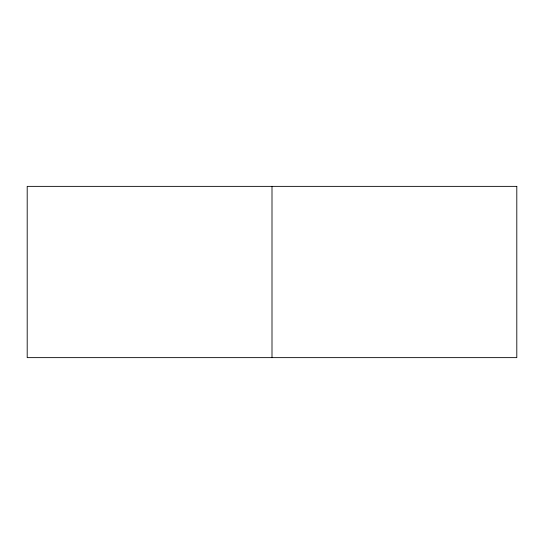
<?xml version="1.0" encoding="UTF-8"?>
<svg xmlns="http://www.w3.org/2000/svg" width="544" height="544" viewBox="0 0 544 544"><rect width="100%" height="100%" fill="white"/><g stroke="black" fill="none" stroke-linecap="round" stroke-linejoin="round"><path stroke-width="0.82" d="M272 186.368L272 357.632M516.8 186.368L27.2 186.368L27.2 357.632L516.8 357.632L516.8 186.368"/></g></svg>
